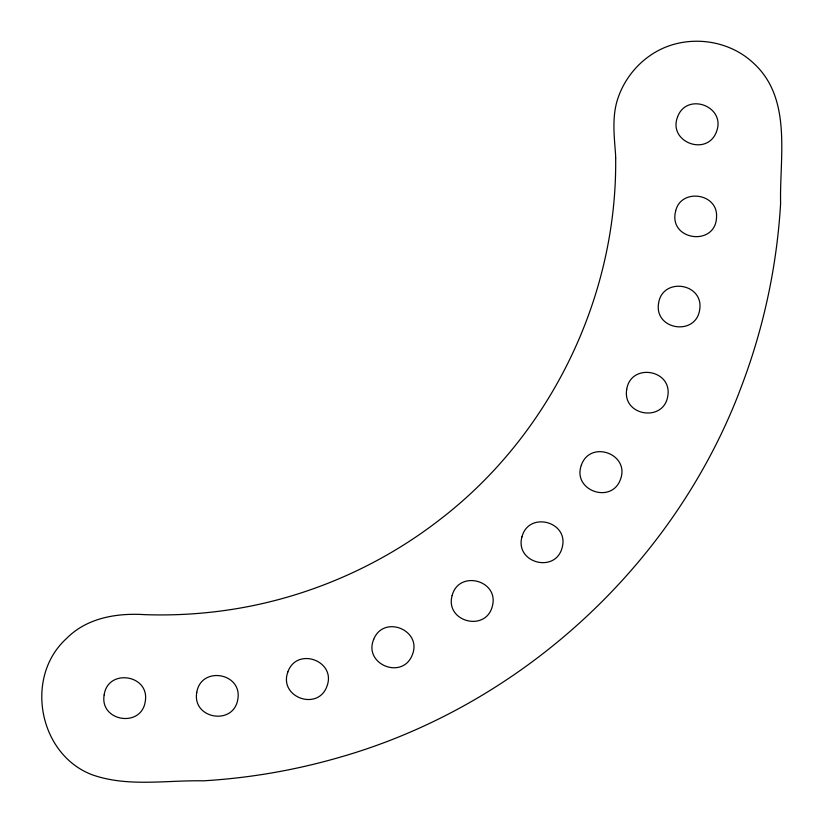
<?xml version="1.0" encoding="UTF-8"?>
<svg xmlns="http://www.w3.org/2000/svg" width="823" height="823" viewBox="0 0 823 823"><rect width="100%" height="100%" fill="white"/><g stroke="black" fill="none" stroke-linecap="round" stroke-linejoin="round"><path stroke-width="1.23" d="M615.666 158.17C617.26 297.453 550.155 435.244 439.513 519.869C382.695 563.889 315.322 594.103 244.657 607.251C211.686 613.351 178.046 615.83 144.539 614.637C116.753 612.878 86.693 617.847 66.447 638.586C24.165 676.938 38.599 754.177 91.878 774.669C127.349 787.354 166.297 780.081 203.188 780.832C248.423 778.157 293.358 770.523 336.936 758.086C517.821 707.399 670.683 568.518 738.787 393.487L739.167 392.334C762.787 332.05 776.819 268.051 780.605 203.425C779.453 156.473 792.549 98.102 752.973 62.661C726.061 37.683 682.617 34.082 651.96 54.297C636.724 64.256 624.914 79.111 618.659 96.198C611.54 115.045 614.195 135.425 615.604 154.981L615.666 158.17M658.534 303.492C654.306 330.188 696.021 336.37 699.704 309.592C703.943 282.906 662.227 276.723 658.534 303.492M626.715 389.361C622.106 415.985 663.739 422.744 667.792 396.028C672.401 369.404 630.768 362.645 626.715 389.361M196.779 692.328C191.924 718.911 233.495 726.061 237.806 699.385C242.651 672.803 201.09 665.653 196.779 692.328M104.161 694.89C99.439 721.586 141.546 728.221 145.27 701.371C149.992 674.675 107.885 668.029 104.161 694.89M452.115 595.585C444.852 621.612 485.591 632.527 492.319 606.356C499.582 580.328 458.843 569.413 452.115 595.585M521.947 536.874C514.684 562.901 555.422 573.816 562.15 547.645C569.413 521.617 528.675 510.702 521.947 536.874M675.652 211.069C667.906 240.779 716.36 247.167 716.566 216.459C717.635 192.973 680.724 188.066 675.652 211.069M581.336 465.18C572.026 490.549 611.767 504.684 620.563 479.13C629.873 453.761 590.132 439.626 581.336 465.18M287.865 671.949C278.411 697.266 318.069 711.617 327.009 686.115C336.463 660.797 296.805 646.446 287.865 671.949M677.535 117C667.792 142.204 707.286 157.008 716.514 131.608C726.256 106.404 686.763 91.6 677.535 117M373.714 639.306C363.159 664.182 402.159 680.251 412.2 655.159C422.755 630.284 383.755 614.215 373.714 639.306"/></g></svg>
